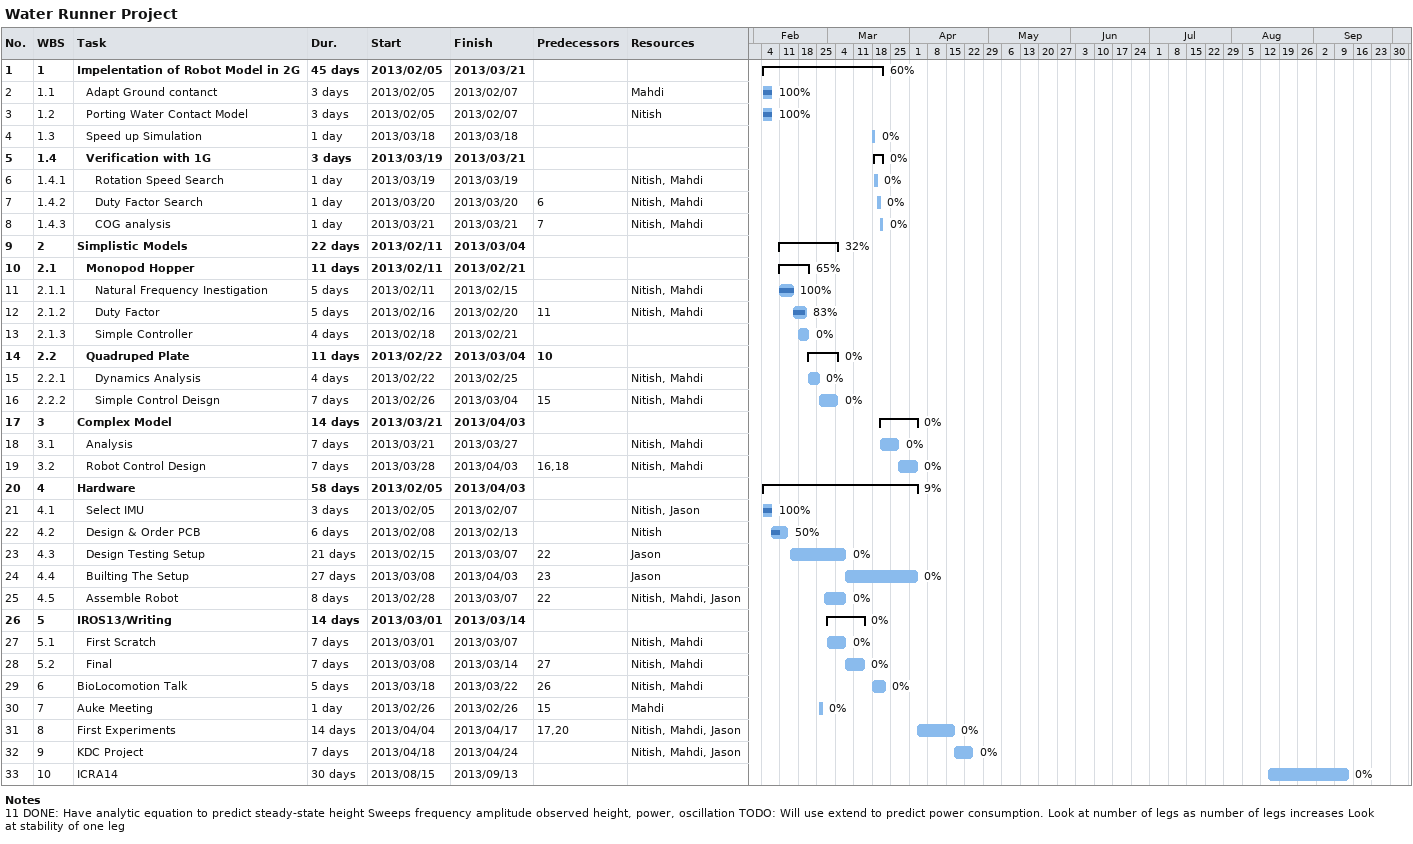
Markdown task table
Water Runner Project

| ID | WBS | Task | Duration | Start | Finish | Predecessors | Resources | % complete |
|---|---|---|---|---|---|---|---|---|
| 1 | 1 | **Impelentation of Robot Model in 2G** | 45d | 2013-02-05 | 2013-03-21 |  |  | 60 |
| 2 | 1.1 | Adapt Ground contanct | 3d | 2013-02-05 | 2013-02-07 |  | Mahdi | 100 |
| 3 | 1.2 | Porting Water Contact Model | 3d | 2013-02-05 | 2013-02-07 |  | Nitish | 100 |
| 4 | 1.3 | Speed up Simulation | 1d | 2013-03-18 | 2013-03-18 |  |  | 0 |
| 5 | 1.4 | **Verification with 1G** | 3d | 2013-03-19 | 2013-03-21 |  |  | 0 |
| 6 | 1.4.1 | Rotation Speed Search | 1d | 2013-03-19 | 2013-03-19 |  | Nitish, Mahdi | 0 |
| 7 | 1.4.2 | Duty Factor Search | 1d | 2013-03-20 | 2013-03-20 | 6 | Nitish, Mahdi | 0 |
| 8 | 1.4.3 | COG analysis | 1d | 2013-03-21 | 2013-03-21 | 7 | Nitish, Mahdi | 0 |
| 9 | 2 | **Simplistic Models** | 22d | 2013-02-11 | 2013-03-04 |  |  | 32 |
| 10 | 2.1 | **Monopod Hopper** | 11d | 2013-02-11 | 2013-02-21 |  |  | 65 |
| 11 | 2.1.1 | Natural Frequency Inestigation | 5d | 2013-02-11 | 2013-02-15 |  | Nitish, Mahdi | 100 |
| 12 | 2.1.2 | Duty Factor | 5d | 2013-02-16 | 2013-02-20 | 11 | Nitish, Mahdi | 83 |
| 13 | 2.1.3 | Simple Controller | 4d | 2013-02-18 | 2013-02-21 |  |  | 0 |
| 14 | 2.2 | **Quadruped Plate** | 11d | 2013-02-22 | 2013-03-04 | 10 |  | 0 |
| 15 | 2.2.1 | Dynamics Analysis | 4d | 2013-02-22 | 2013-02-25 |  | Nitish, Mahdi | 0 |
| 16 | 2.2.2 | Simple Control Deisgn | 7d | 2013-02-26 | 2013-03-04 | 15 | Nitish, Mahdi | 0 |
| 17 | 3 | **Complex Model** | 14d | 2013-03-21 | 2013-04-03 |  |  | 0 |
| 18 | 3.1 | Analysis | 7d | 2013-03-21 | 2013-03-27 |  | Nitish, Mahdi | 0 |
| 19 | 3.2 | Robot Control Design | 7d | 2013-03-28 | 2013-04-03 | 16, 18 | Nitish, Mahdi | 0 |
| 20 | 4 | **Hardware** | 58d | 2013-02-05 | 2013-04-03 |  |  | 9 |
| 21 | 4.1 | Select IMU | 3d | 2013-02-05 | 2013-02-07 |  | Nitish, Jason | 100 |
| 22 | 4.2 | Design & Order PCB | 6d | 2013-02-08 | 2013-02-13 |  | Nitish | 50 |
| 23 | 4.3 | Design Testing Setup | 21d | 2013-02-15 | 2013-03-07 | 22 | Jason | 0 |
| 24 | 4.4 | Builting The Setup | 27d | 2013-03-08 | 2013-04-03 | 23 | Jason | 0 |
| 25 | 4.5 | Assemble Robot | 8d | 2013-02-28 | 2013-03-07 | 22 | Nitish, Mahdi, Jason | 0 |
| 26 | 5 | **IROS13/Writing** | 14d | 2013-03-01 | 2013-03-14 |  |  | 0 |
| 27 | 5.1 | First Scratch | 7d | 2013-03-01 | 2013-03-07 |  | Nitish, Mahdi | 0 |
| 28 | 5.2 | Final | 7d | 2013-03-08 | 2013-03-14 | 27 | Nitish, Mahdi | 0 |
| 29 | 6 | BioLocomotion Talk | 5d | 2013-03-18 | 2013-03-22 | 26 | Nitish, Mahdi | 0 |
| 30 | 7 | Auke Meeting | 1d | 2013-02-26 | 2013-02-26 | 15 | Mahdi | 0 |
| 31 | 8 | First Experiments | 14d | 2013-04-04 | 2013-04-17 | 17, 20 | Nitish, Mahdi, Jason | 0 |
| 32 | 9 | KDC Project | 7d | 2013-04-18 | 2013-04-24 |  | Nitish, Mahdi, Jason | 0 |
| 33 | 10 | ICRA14 | 30d | 2013-08-15 | 2013-09-13 |  |  | 0 |

Notes
- 11: DONE: Have analytic equation to predict steady-state height Sweeps frequency amplitude observed height, power, oscillation TODO: Will use extend to predict power consumption. Look at number of legs as number of legs increases Look at stability of one leg
